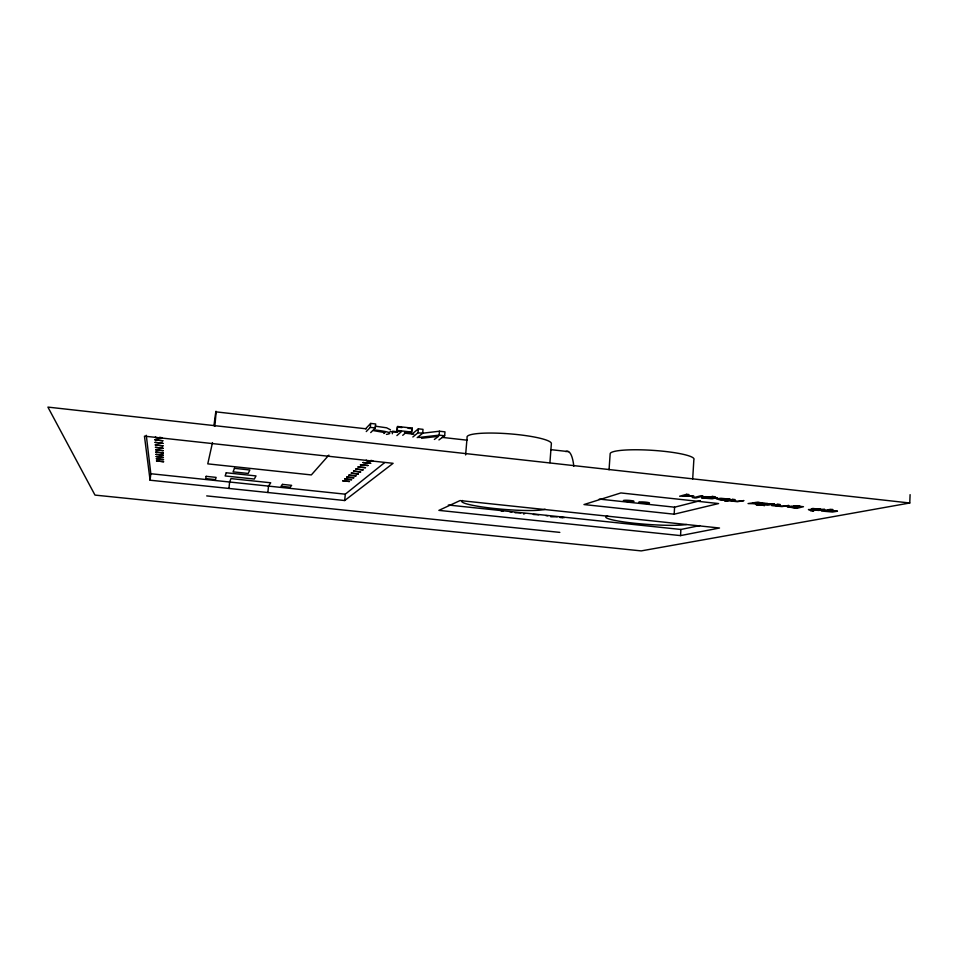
<?xml version="1.0" encoding="UTF-8"?>
<svg xmlns="http://www.w3.org/2000/svg" width="958" height="958" viewBox="0 0 958 958"><rect width="100%" height="100%" fill="white"/><g stroke="black" fill="none" stroke-linecap="round" stroke-linejoin="round"><path stroke-width="1.44" d="M909.765 502.998L47.9 407.102L94.986 495.094L641.213 550.898L909.765 502.998L910.1 494.651M692.682 478.964L693.855 459.72A42.032 6.191 3.7 0 0 654.913 450.5A42.032 6.191 3.7 0 0 610.174 453.625L609.048 469.803M674.157 514.195L718.584 503.561L620.88 492.939L583.973 504.555L674.157 514.195L674.6 507.189L700.394 500.663M680.527 535.606L719.518 528.014L460.056 500.567L438.884 510.375L680.527 535.606L680.91 529.475L699.687 525.595M549.928 462.63L551.377 443.542A42.308 6.467 4.5 0 0 507.944 433.723A42.308 6.467 4.5 0 0 467.097 437.435L465.624 454.942M418.646 437.495L439.123 435.148L439.459 431.22L444.991 431.854L444.656 435.77L438.932 439.926M417.185 437.662L422.67 433.291L423.017 429.352L418.383 428.825L412.144 433.998M402.719 435.315L406.515 432.07L411.269 432.609L412.263 428.13L397.726 426.49L396.768 430.968L401.546 431.507L396.899 435.591M411.269 432.609L412.263 428.13M412.85 436.992L418.035 432.765L418.383 428.825M392.337 433.77L392.576 431.208L397.247 431.735M396.768 430.968L397.726 426.49M386.469 434.393C398.372 432.597 374.698 429.807 373.357 429.914L375.32 427.939L375.68 423.987L370.674 423.412L365.609 428.753M366.255 431.555L370.303 427.376L370.674 423.412M344.688 500.531L393.103 463.313L144.454 436.153L150.083 480.209L344.688 500.531L345.299 494.184L384.589 462.654M267.857 492.508L268.515 486.113L270.731 482.784L230.974 478.593L229.633 482.018L228.938 488.448M150.083 480.209L150.825 473.731L146.287 435.267M212.484 442.608L207.766 463.864L311.338 474.929L328.869 455.11M390.457 429.807L386.625 427.807L375.129 426.154M370.722 432.573L372.77 430.513L384.972 432.609L383.859 433.483M406.18 433.327L406.791 432.812L404.456 432.549M434.345 439.459L438.608 436.309L421.52 438.285M523.583 514.015L524.78 513.608M798.589 506.65L800.158 506.315L793.799 505.716L803.475 506.71L796.769 508.339L787.225 506.77L791.823 506.111L799.906 506.974M366.303 460.103C363.777 461.564 378.075 461.732 370.926 460.367M421.915 433.291L439.459 431.22M550.766 516.781L557.245 516.793M155.735 436.98C151.987 438.405 168.62 438.884 159.675 437.279M515.081 512.734L520.829 512.901M533.331 514.482L538.791 514.781M560.071 517.488L562.801 517.763M712.201 497.441L717.231 497.669L712.165 498.795L701.639 497.921L711.183 498.316C696.179 496.531 708.106 496.005 713.459 497.741L706.621 497.346L710.321 497.166M769.43 503.692L774.495 503.92L768.975 504.998L762.52 504.65L758.508 504.124L768.124 504.543L758.053 502.124L748.054 503.585L757.287 503.752L752.928 503.285L755.742 502.639L770.615 503.992L763.765 503.585L767.597 503.429M819.653 509.189L824.754 509.416L818.85 510.446L808.42 509.572L818.096 509.991L811.187 508.866L812.887 508.447L820.79 509.476L813.917 509.069L817.869 508.926M560.238 517.14L564.43 517.583M206.7 495.897L559.819 532.385M150.825 473.731L345.299 494.184M448.32 505.022L680.91 529.475M501.082 510.889L503.058 511.093M509.907 511.811L511.883 512.015M545.844 515.584L547.796 515.799M599.253 499.082L674.6 507.189M397.127 427.029L401.905 427.579M408.06 428.274L411.629 428.681M370.303 427.376L375.32 427.939M397.366 430.429L411.904 432.07M418.035 432.765L422.67 433.291M439.123 435.148L444.656 435.77M216.017 411.868L366.243 428.825M390.038 431.507L397.666 432.369M406.396 433.351L413.832 434.19M442.093 437.375L467.384 440.225M550.67 449.625L568.525 451.637M686.503 524.505A42.308 4.419 4.1 0 1 633.142 523.104A42.308 4.419 4.1 0 1 607.611 515.847M545.102 509.237A42.571 4.622 4.7 0 1 494.46 508.494A42.571 4.622 4.7 0 1 462.474 500.495M565.783 451.577A40.823 10.454 -83.9 0 1 573.806 466.247M213.957 425.699A42.487 0.611 -83.7 0 1 214.82 426.334M365.489 467.672L358.005 466.989L365.489 467.672M368.016 465.504L360.447 464.81L368.016 465.504M206.174 476.33L205.659 478.593L215.454 479.623L216.113 477.383L206.174 476.33M226.256 472.761L225.142 475.958L254.325 479.048L256.014 475.922L226.256 472.761M362.974 462.558L370.638 463.301L362.974 462.558M348.868 475.144L355.981 475.839L348.868 475.144M234.447 468.342L233.081 471.851L248.182 473.456L249.858 469.983L234.447 468.342M282.478 484.377L281.053 486.281L290.118 487.239L291.651 485.347L282.478 484.377M154.897 439.77L162.812 440.776L154.897 439.77M155.1 442.368L162.908 443.35L155.1 442.368M155.292 444.895L162.992 445.853L155.292 444.895M155.483 447.35L163.076 448.296L155.483 447.35M155.663 449.745L163.171 450.679L155.663 449.745M155.843 452.08L163.255 452.99L155.843 452.08M156.022 454.355L163.339 455.254L156.022 454.355M156.19 456.571L163.411 457.457L156.19 456.571M156.358 458.738L163.495 459.612L156.358 458.738M346.784 477.048L353.753 477.791L346.784 477.048M156.513 460.858L163.567 461.72L156.513 460.858M342.629 480.748L349.43 481.491L342.629 480.748M837.424 511.225L832.466 512.027L821.473 511.033L830.514 509.321L832.885 509.572L830.071 510.099L837.424 511.225M762.903 505.213L764.436 505.716C765.023 504.147 758.006 504.626 756.185 504.818L762.903 505.213M355.813 469.025L363.034 469.887L355.813 469.025M344.748 478.904L351.562 479.695L344.748 478.904M719.338 498.89L718.728 499.142L726.248 500.16L720.56 500.064L716.285 498.807L720.907 498.28L730.224 499.202L719.338 498.89M353.55 471.085L360.603 471.971L353.55 471.085M351.287 473.108L358.256 473.971L351.287 473.108M790.53 506.698L789.811 506.926L795.547 507.848L799.02 507.153L790.53 506.698M834.777 511.201L825.413 510.985L829.161 510.279L834.777 511.201M686.623 494.316L679.641 496.22L693.568 495.813L694.37 497.453L700.549 495.837L703.1 496.124L695.915 497.992L692.406 497.609L691.76 496.064L682.958 496.22L689.018 494.579L686.623 494.316M712.369 496.436L711.399 496.687L715.135 496.747L712.369 496.436M732.738 499.358L724.835 501.262L730.056 500.842L737.385 501.717L743.959 500.591L737.42 501.262L730.87 500.651L735.145 499.621L732.738 499.358M777.836 504.291L771.717 505.608L781.991 506.59L788.949 505.501L782.135 506.147L775.621 505.537L780.219 504.555L777.836 504.291M812.384 510.363L810.528 510.159L810.612 510.818L813.605 511.153L812.384 510.363M640.339 502.83A5.413 0.623 4 0 0 649.344 503.154A5.413 0.623 4 0 0 642.662 501.932A5.413 0.623 4 0 0 640.339 502.83M625.179 501.214A5.413 0.635 4.1 0 0 633.98 501.465A5.413 0.635 4.1 0 0 626.843 500.256A5.413 0.635 4.1 0 0 625.179 501.214"/></g></svg>
